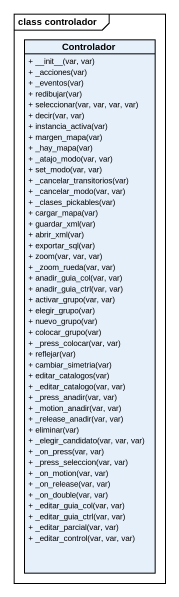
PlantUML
@startuml
mainframe class controlador
hide circle
hide empty members
skinparam classAttributeIconSize 0
class Controlador {
  + ~__init~__(var, var)
  + _acciones(var)
  + _eventos(var)
  + redibujar(var)
  + seleccionar(var, var, var, var)
  + decir(var, var)
  + instancia_activa(var)
  + margen_mapa(var)
  + _hay_mapa(var)
  + _atajo_modo(var, var)
  + set_modo(var, var)
  + _cancelar_transitorios(var)
  + _cancelar_modo(var, var)
  + _clases_pickables(var)
  + cargar_mapa(var)
  + guardar_xml(var)
  + abrir_xml(var)
  + exportar_sql(var)
  + zoom(var, var, var)
  + _zoom_rueda(var, var)
  + anadir_guia_col(var, var)
  + anadir_guia_ctrl(var, var)
  + activar_grupo(var, var)
  + elegir_grupo(var)
  + nuevo_grupo(var)
  + colocar_grupo(var)
  + _press_colocar(var, var)
  + reflejar(var)
  + cambiar_simetria(var)
  + editar_catalogos(var)
  + _editar_catalogo(var, var)
  + _press_anadir(var, var)
  + _motion_anadir(var, var)
  + _release_anadir(var, var)
  + eliminar(var)
  + _elegir_candidato(var, var, var)
  + _on_press(var, var)
  + _press_seleccion(var, var)
  + _on_motion(var, var)
  + _on_release(var, var)
  + _on_double(var, var)
  + _editar_guia_col(var, var)
  + _editar_guia_ctrl(var, var)
  + _editar_parcial(var, var)
  + _editar_control(var, var, var)
}
@enduml
